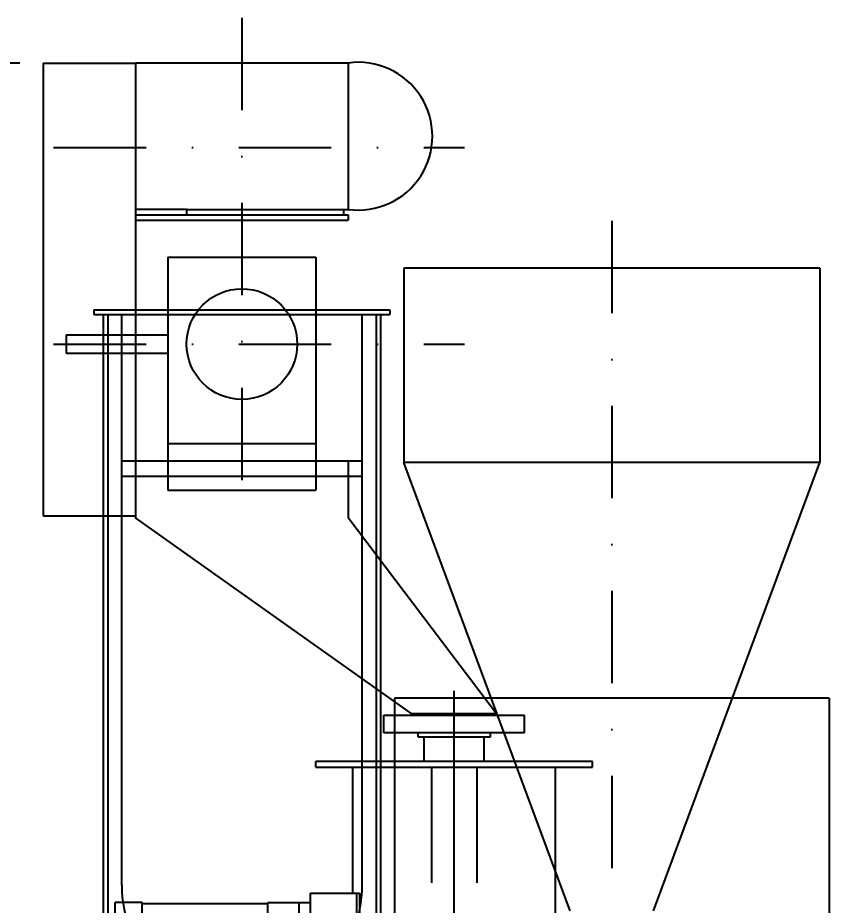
# Model space of a CAD drawing. Extents: x 0 to 21025, y 0 to 14850.
# Drawn here: x 3643 to 4520, y 6796 to 7756 of the extents above; entities that cross this region are included whole.
import ezdxf

# ---------------------------------------------------------------- set-up
doc = ezdxf.new("R2010")
doc.units = 0
doc.header["$LTSCALE"] = 200
doc.header["$MEASUREMENT"] = 0
doc.header["$PDMODE"] = 35
doc.header["$PDSIZE"] = 5
for name, pattern in [('CENTER', [2, 1.25, -0.25, 0.25, -0.25]), ('DASHDOT', [1, 0.5, -0.25, 0, -0.25]), ('HIDDEN', [0.375, 0.25, -0.125])]:
    doc.linetypes.add(name, pattern=pattern)
for name, color, linetype in [('CENTRO', 1, 'DASHDOT'), ('DIM', 1, 'Continuous'), ('M3', 3, 'Continuous'), ('MC1', 8, 'CENTER'), ('MT1', 7, 'HIDDEN')]:
    doc.layers.add(name, color=color, linetype=linetype)
doc.styles.add('ROMANS', font='romans.shx')
doc.dimstyles.new('CEMI-1. 25', dxfattribs={"dimscale": 25, "dimtxt": 2.5, "dimasz": 2.5, "dimexe": 1, "dimexo": 1, "dimtad": 1, "dimdec": 0, "dimtxsty": 'ROMANS', "dimcen": 0, "dimclrd": 1, "dimclre": 1, "dimclrt": 3, "dimadec": 0, "dimazin": 2, "dimtfac": 1, "dimtdec": 0, "dimtmove": 0, "dimatfit": 3, "dimfxl": 1.25, "dimlwd": -1, "dimlwe": -1, "dimarcsym": 1})

# ---------------------------------------------------------------- blocks, each defined once
blk = doc.blocks.new('desviador')
at = {"layer": 'M3'}
for p, q in [((2109.1, -17078.33, -7.78), (2261.1, -17078.33, -7.78)), ((2109.1, -17097.33, -7.78), (2109.1, -17078.33, -7.78)), ((2231.15, -17076.73, -7.78), (2139.05, -17076.73, -7.78)), ((2139.05, -17076.73, -7.78), (2139.05, -17078.33, -7.78)), ((2231.15, -17076.73, -7.78), (2231.15, -17078.33, -7.78)), ((2261.1, -17097.33, -7.78), (2261.1, -17078.33, -7.78)), ((2261.1, -17097.33, -7.78), (2109.1, -17097.33, -7.78)), ((2146.1, -17101.73, -7.78), (2146.1, -17097.33, -7.78)), ((2146.1, -17101.73, -7.78), (2224.1, -17101.73, -7.78)), ((2152.6, -17128.33, -7.78), (2152.6, -17101.73, -7.78)), ((2217.6, -17128.33, -7.78), (2217.6, -17101.73, -7.78)), ((2224.1, -17101.73, -7.78), (2224.1, -17097.33, -7.78)), ((2334.6, -17128.33, -7.78), (2035.6, -17128.33, -7.78)), ((2035.6, -17134.68, -7.78), (2035.6, -17128.33, -7.78)), ((2334.6, -17134.68, -7.78), (2334.6, -17128.33, -7.78)), ((2035.6, -17134.68, -7.78), (2334.6, -17134.68, -7.78)), ((2075.6, -17270.86, -7.78), (2075.6, -17134.68, -7.78)), ((2294.6, -17448.68, -7.78), (2294.6, -17134.68, -7.78)), ((2029.5, -17270.86, -7.78), (2082.5, -17270.86, -7.78)), ((2029.5, -17355.86, -7.78), (2029.5, -17270.86, -7.78)), ((2079.5, -17270.86, -7.78), (2079.5, -17355.86, -7.78)), ((2082.5, -17270.86, -7.78), (2082.5, -17355.86, -7.78)), ((1847.5, -17280.86, -7.78), (1818.5, -17280.86, -7.78)), ((1818.5, -17345.86, -7.78), (1818.5, -17280.86, -7.78)), ((1847.5, -17345.86, -7.78), (1847.5, -17280.86, -7.78)), ((1983.5, -17282.36, -7.78), (1847.5, -17282.36, -7.78)), ((1983.5, -17280.86, -7.78), (2029.5, -17280.86, -7.78)), ((1983.5, -17345.86, -7.78), (1983.5, -17280.86, -7.78)), ((2017.5, -17345.86, -7.78), (2017.5, -17280.86, -7.78)), ((1814.5, -17333.36, -7.78), (1814.5, -17293.36, -7.78)), ((1818.5, -17293.36, -7.78), (1814.5, -17293.36, -7.78)), ((1818.5, -17333.36, -7.78), (1814.5, -17333.36, -7.78)), ((1847.5, -17345.86, -7.78), (1818.5, -17345.86, -7.78)), ((1983.5, -17344.36, -7.78), (1847.5, -17344.36, -7.78)), ((1983.5, -17345.86, -7.78), (2029.5, -17345.86, -7.78)), ((2029.5, -17355.86, -7.78), (2082.5, -17355.86, -7.78)), ((2075.6, -17448.68, -7.78), (2075.6, -17355.86, -7.78)), ((2182.1, -17373.68, -7.78), (2188.1, -17373.68, -7.78)), ((2182.1, -17448.68, -7.78), (2182.1, -17373.68, -7.78)), ((2188.1, -17448.68, -7.78), (2188.1, -17373.68, -7.78)), ((2075.6, -17448.68, -7.78), (2294.6, -17448.68, -7.78)), ((2078.1, -17448.68, -7.78), (2078.1, -17455.03, -7.78)), ((2292.1, -17448.68, -7.78), (2292.1, -17455.03, -7.78)), ((2292.1, -17455.03, -7.78), (2078.1, -17455.03, -7.78)), ((2078.1, -17552.03, -7.78), (2078.1, -17455.03, -7.78)), ((2185.1, -17455.03, -7.78), (2138.1, -17502.03, -7.78)), ((2185.1, -17455.03, -7.78), (2232.1, -17502.03, -7.78)), ((2292.1, -17552.03, -7.78), (2292.1, -17455.03, -7.78)), ((2078.1, -17502.03, -7.78), (2138.1, -17502.03, -7.78)), ((2138.1, -17502.03, -7.78), (2138.1, -17552.03, -7.78)), ((2292.1, -17502.03, -7.78), (2232.1, -17502.03, -7.78)), ((2232.1, -17502.03, -7.78), (2232.1, -17552.03, -7.78)), ((2078.1, -17552.03, -7.78), (2138.1, -17552.03, -7.78)), ((2292.1, -17552.03, -7.78), (2232.1, -17552.03, -7.78))]:
    blk.add_line(p, q, dxfattribs=at)
blk.add_circle((2065.5, -17313.36, -7.78), 6, dxfattribs=at)
at = {"layer": 'MC1', "ltscale": 50}
blk.add_line((2185.1, -17383.68, -7.78), (2185.1, -17052.08, -7.78), dxfattribs=at)
at = {"layer": 'MT1', "ltscale": 2.5}
for p, q in [((2160.6, -17134.68, -7.78), (2160.6, -17363.68, -7.78)), ((2209.6, -17134.68, -7.78), (2209.6, -17363.68, -7.78)), ((2160.6, -17363.68, -7.78), (2209.6, -17363.68, -7.78))]:
    blk.add_line(p, q, dxfattribs=at)
at = {"layer": 'MT1'}
for p, q in [((2086.38, -17305.68, -7.78), (2082.5, -17305.68, -7.78)), ((2087.38, -17306.68, -7.78), (2086.38, -17305.68, -7.78)), ((2087.38, -17320.68, -7.78), (2087.38, -17306.68, -7.78)), ((2089.38, -17306.68, -7.78), (2090.38, -17305.68, -7.78)), ((2089.38, -17306.68, -7.78), (2089.38, -17320.68, -7.78)), ((2090.38, -17305.68, -7.78), (2160.6, -17305.68, -7.78)), ((2086.38, -17321.68, -7.78), (2082.5, -17321.68, -7.78)), ((2087.38, -17320.68, -7.78), (2086.38, -17321.68, -7.78)), ((2089.38, -17320.68, -7.78), (2090.38, -17321.68, -7.78)), ((2090.38, -17321.68, -7.78), (2160.6, -17321.68, -7.78))]:
    blk.add_line(p, q, dxfattribs=at)
blk = doc.blocks.new('hjhjghjg')
at = {"layer": 'CENTRO'}
blk.add_line((-6243.74, -16380), (-6243.74, -17499.43), dxfattribs=at)
at = {"layer": 'M3'}
for p, q in [((-6468.74, -16431.43), (-6468.74, -16641.43)), ((-6468.74, -16431.43), (-6018.74, -16431.43)), ((-6018.74, -16431.43), (-6018.74, -16641.43)), ((-6468.74, -16641.43), (-6018.74, -16641.43)), ((-6288.74, -17126.43), (-6468.74, -16641.43)), ((-6198.74, -17126.43), (-6018.74, -16641.43)), ((-6478.74, -16896.43), (-6478.74, -17456.43)), ((-6478.74, -16896.43), (-6008.74, -16896.43)), ((-6008.74, -16896.43), (-6008.74, -17456.43))]:
    blk.add_line(p, q, dxfattribs=at)
blk = doc.blocks.new('hjgkjk')
at = {"layer": 'CENTRO'}
for p, q in [((9934.89, -27148.93), (9934.89, -27659.91)), ((9731.33, -27289.11), (10175.49, -27289.11)), ((9731.33, -27501.8), (10175.49, -27501.8))]:
    blk.add_line(p, q, dxfattribs=at)
at = {"layer": 'DIM'}
for p, q in [((9804.89, -27627.99), (10064.89, -27627.99)), ((9804.89, -27644.79), (10064.89, -27644.79))]:
    blk.add_line(p, q, dxfattribs=at)
at = {"layer": 'M3'}
for p, q in [((9719.89, -27197.91), (9719.89, -27687.51)), ((9719.89, -27197.91), (9819.89, -27197.91)), ((9819.89, -27197.91), (9819.89, -27687.51)), ((10049.89, -27197.91), (9819.89, -27197.91)), ((10049.89, -27197.91), (10049.89, -27356.15)), ((9874.89, -27356.15), (9819.89, -27356.15)), ((9819.89, -27361.91), (10049.89, -27361.91)), ((9874.89, -27356.15), (9874.89, -27361.91)), ((9874.89, -27356.15), (10049.89, -27356.15)), ((10044.89, -27356.15), (10044.89, -27361.91)), ((10049.89, -27361.91), (10049.89, -27367.67)), ((9819.89, -27367.67), (10049.89, -27367.67)), ((9854.89, -27407.91), (9854.89, -27659.91)), ((9854.89, -27407.91), (10014.89, -27407.91)), ((10014.89, -27407.91), (10014.89, -27659.91)), ((9774.89, -27464.79), (9774.89, -27469.79)), ((9774.89, -27464.79), (10094.89, -27464.79)), ((10094.89, -27464.79), (10094.89, -27469.79)), ((9774.89, -27469.79), (10094.89, -27469.79)), ((9784.89, -27469.79), (9784.89, -28264.79)), ((9789.89, -27469.79), (9789.89, -28264.79)), ((9804.89, -28087.07), (9804.89, -27469.79)), ((10064.89, -28087.07), (10064.89, -27469.79)), ((10079.89, -27469.79), (10079.89, -28264.79)), ((10084.89, -27469.79), (10084.89, -28264.79)), ((9744.89, -27491.8), (9854.89, -27491.8)), ((9744.89, -27491.8), (9744.89, -27511.8)), ((9744.89, -27511.8), (9854.89, -27511.8)), ((9854.89, -27609.51), (10014.89, -27609.51)), ((9854.89, -27659.91), (10014.89, -27659.91)), ((9719.89, -27687.51), (9819.89, -27687.51))]:
    blk.add_line(p, q, dxfattribs=at)
blk.add_circle((9934.89, -27501.8), 59.81, dxfattribs=at)
for centre, radius, start, end in [((10060.92, -27277.03), 79.89, 262.06145, 97.93855), ((9934.89, -28087.07), 130, 180, 0)]:
    blk.add_arc(centre, radius, start, end, dxfattribs=at)
blk = doc.blocks.new('*D67')
at = {"layer": 'Defpoints', "color": 0, "transparency": 16777216}
for p in [(3670.23, 7707.06), (1351.94, 4050.13), (2398.9, 4050.13)]:
    blk.add_point(p, dxfattribs=at)
at = {"layer": 'DIM', "color": 1, "transparency": 16777216}
for p, q in [((3645.23, 7707.06), (1326.94, 7707.06)), ((1351.94, 7644.56), (1351.94, 4112.63)), ((2373.9, 4050.13), (1326.94, 4050.13))]:
    blk.add_line(p, q, dxfattribs=at)
for points in [[(1341.52, 7644.56), (1362.36, 7644.56), (1351.94, 7707.06)], [(1341.52, 4112.63), (1362.36, 4112.63), (1351.94, 4050.13)]]:
    blk.add_solid(points, dxfattribs=at)
at = {"layer": 'DIM', "color": 3, "transparency": 16777216, "insert": (1305.06, 5878.59), "char_height": 62.5, "attachment_point": 5, "rotation": 90, "style": 'ROMANS'}
blk.add_mtext('3657', dxfattribs=at)

msp = doc.modelspace()

# ---------------------------------------------------------------- linework, layer by layer
at = {"layer": 'DIM'}
for p, q in [((4000.23, 7276.98), (4000.23, 7215.18)), ((3770.23, 7231.98), (3770.23, 7215.18)), ((4068.77, 7003.39), (3770.23, 7215.18)), ((4161.67, 7001.79), (4000.23, 7215.18))]:
    msp.add_line(p, q, dxfattribs=at)

# ---------------------------------------------------------------- block references
for name, p in [('hjgkjk', (-6049.66, 34904.97)), ('desviador', (1929.72, 24080.13, 7.78))]:
    msp.add_blockref(name, p, dxfattribs=at)
at = {"layer": 'DIM', "xscale": -1}
msp.add_blockref('hjhjghjg', (-1958.51, 23916.56), dxfattribs=at)

# ---------------------------------------------------------------- dimensions: what is measured, and where the dimension line sits
at = {"layer": 'DIM'}
dim = msp.add_linear_dim(base=(1351.94, 4050.13), p1=(3670.23, 7707.06), p2=(2398.9, 4050.13), angle=90, dimstyle='CEMI-1. 25', dxfattribs=at)
dim.commit()
dim.dimension.update_dxf_attribs({"geometry": '*D67', "text_midpoint": (1305.06, 5878.59)})

doc.saveas('drawing.dxf')
